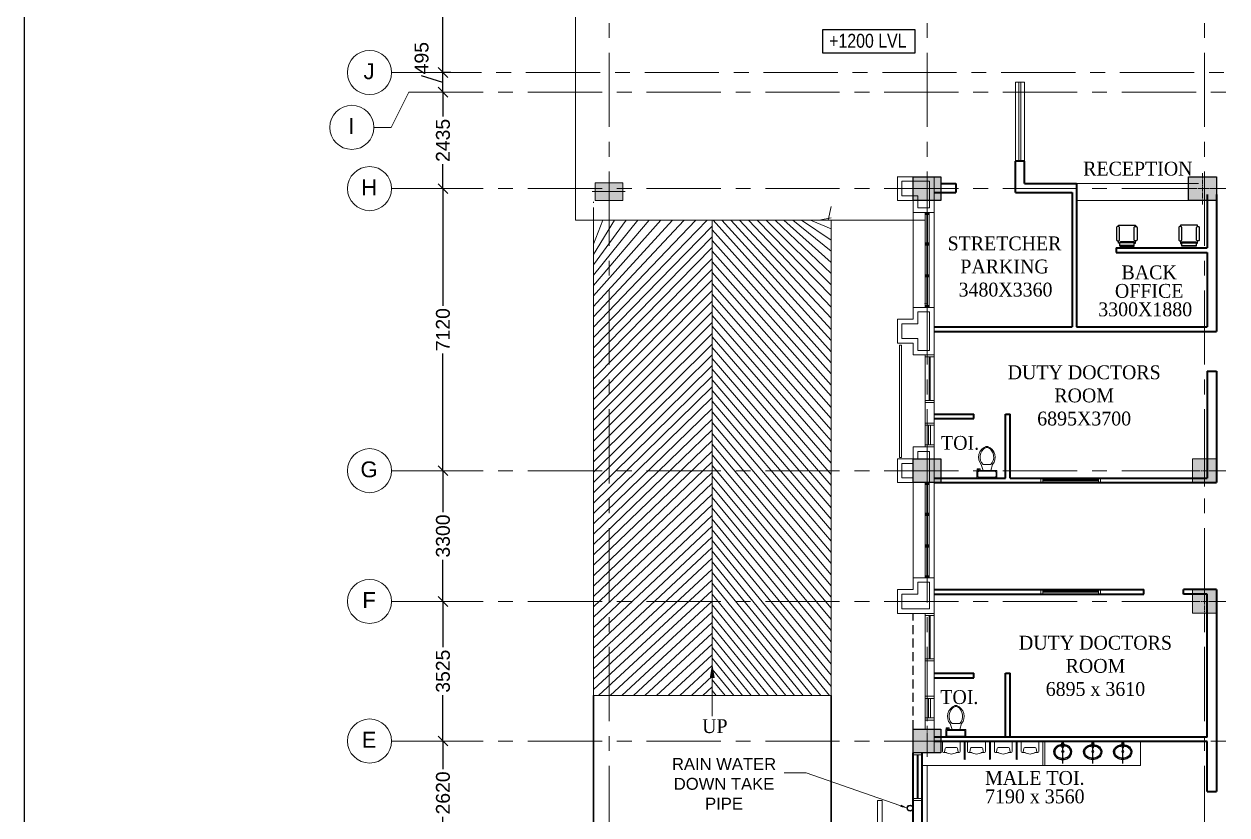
# Model space of a CAD drawing. Header units: inches. Extents: x 1789308 to 1948517, y 1504002 to 1708835.
# Drawn here: x 1884619 to 1890694, y 1663597 to 1667591 of the extents above; entities that cross this region are included whole.
import ezdxf
from ezdxf.enums import TextEntityAlignment as Align

# ---------------------------------------------------------------- set-up
doc = ezdxf.new("R2010")
doc.units = ezdxf.units.IN
doc.header["$LTSCALE"] = 0.015
doc.header["$MEASUREMENT"] = 0
doc.header["$PDMODE"] = 34
doc.header["$PDSIZE"] = -0.1
for name, pattern in [('$DDT_AUDIT_GENERATED_(C)', [0]), ('1', [0]), ('CENTER', [2, 1.25, -0.25, 0.25, -0.25]), ('CENTER2', [1.125, 0.75, -0.125, 0.125, -0.125]), ('DASHED', [19.049999999999997, 12.7, -6.349999999999998])]:
    doc.linetypes.add(name, pattern=pattern)
for name, color, linetype, lineweight in [('A- MEP Fixture', 1, 'Continuous', 9), ('A-Fix.', 11, 'Continuous', 20), ('CENTER LINE', 1, 'CENTER2', 18), ('COLUMN - HACTH - STR', 25, '$DDT_AUDIT_GENERATED_(C)', 15), ('COLUMN - STR', 6, 'Continuous', 15), ('ELE', 8, 'Continuous', 13), ('ELE 0.15', 251, 'Continuous', 15), ('ELE 0.2', 143, 'Continuous', 15), ('ele4', 64, 'Continuous', 15), ('ELE_0.18', 34, 'Continuous', 18), ('fur', 250, 'Continuous', 25), ('glass', 4, 'Continuous', 13), ('GRID - BEAM - STR', 251, 'CENTER', 18), ('GRID - COLUMN - STR', 251, 'CENTER', 15), ('RAIN WATER DN TAKE PIPE', 94, 'Continuous', 15), ('RAMP', 252, '1', 9), ('Road', 7, '1', 40), ('SECTION -  LINE - STR', 3, 'Continuous', 20), ('TEXT', 7, 'Continuous', 5), ('wall', 1, 'Continuous', 35), ('WINDOW', 165, 'Continuous', 20), ('WZ-II_WINDOW', 163, 'Continuous', 25)]:
    doc.layers.add(name, color=color, linetype=linetype, lineweight=lineweight)
for name, color, linetype in [('A- Projection', 4, 'DASHED'), ('DIM - GRID - STR', 7, 'Continuous'), ('LEVEL 1', 1, 'Continuous'), ('TITLE', 7, 'Continuous'), ('XREF1$0$A-FIXTURE', 251, 'Continuous')]:
    doc.layers.add(name, color=color, linetype=linetype)
doc.styles.add('arial', font='ARIALN.TTF')
doc.styles.add('PRADEEP - STR', font='swissel.ttf')
doc.styles.add('Scale M 100', font='times.ttf', dxfattribs={"width": 0.95, "height": 350})
doc.styles.get("Standard").update_dxf_attribs({"font": 'arial.ttf'})
doc.styles.add('XREF_DIRECTOR RESIDENCE$0$dim', font='GOTHIC.TTF', dxfattribs={"width": 0.8})
doc.dimstyles.new('GRID DIM', dxfattribs={"dimtxt": 350, "dimasz": 250, "dimexe": 0.1, "dimexo": 0.1, "dimgap": 0.09, "dimtad": 0, "dimdec": 0, "dimzin": 0, "dimdsep": 46, "dimtxsty": 'PRADEEP - STR', "dimblk": 'OBLIQUE', "dimcen": 0.09, "dimclrd": 73, "dimclre": 73, "dimclrt": 256, "dimadec": 0, "dimazin": 0, "dimtfac": 1, "dimtdec": 0, "dimtofl": 0, "dimtmove": 1, "dimatfit": 3, "dimfxl": 1.25, "dimtolj": 1, "dimtzin": 0, "dimlwd": -1, "dimlwe": -1, "dimarcsym": 2})
doc.dimstyles.new('WORKING', dxfattribs={"dimtxt": 300, "dimasz": 180, "dimexe": 50, "dimexo": 50, "dimgap": 0.09, "dimtad": 0, "dimdec": 0, "dimzin": 0, "dimdsep": 46, "dimtxsty": 'Standard', "dimblk": 'OBLIQUE', "dimcen": 0.09, "dimclrd": 7, "dimclre": 7, "dimclrt": 30, "dimadec": 0, "dimazin": 0, "dimtfac": 1, "dimtdec": 0, "dimtofl": 0, "dimtmove": 1, "dimatfit": 3, "dimfxl": 1.25, "dimtolj": 1, "dimtzin": 0, "dimarcsym": 0})
doc.dimstyles.new('XREF_DIRECTOR RESIDENCE$0$dim-masonry', dxfattribs={"dimscale": 75, "dimtxt": 1.5, "dimasz": 0.75, "dimexe": 1, "dimexo": 0, "dimgap": 1, "dimtad": 0, "dimdec": 0, "dimzin": 3, "dimdsep": 46, "dimtxsty": 'XREF_DIRECTOR RESIDENCE$0$dim', "dimblk": 'XREF_DIRECTOR RESIDENCE$0$_ArchTick', "dimcen": 0, "dimdle": 1, "dimclrd": 256, "dimclre": 256, "dimclrt": 256, "dimadec": 0, "dimazin": 0, "dimtfac": 0.5, "dimtdec": 0, "dimtmove": 1, "dimatfit": 2, "dimfxl": 0, "dimtolj": 1, "dimtzin": 0, "dimlwd": -1, "dimlwe": -1, "dimarcsym": 0})

# ---------------------------------------------------------------- blocks, each defined once
blk = doc.blocks.new('GRID NOS')
at = {"layer": 'GRID - BEAM - STR', "color": 3, "linetype": 'Continuous', "lineweight": 15}
blk.add_line((1.137e-13, -0.2045799698428254), (-1.137e-13, 0.1704200301570609), dxfattribs=at)
blk.add_circle((0, -0.6816801206285846), 0.4771001507856454, dxfattribs=at)
blk = doc.blocks.new('COL 600X600')
at = {"layer": 'COLUMN - HACTH - STR'}
h = blk.add_hatch(color=256, dxfattribs=at)
h.dxf.hatch_style = 1
h.paths.add_polyline_path([(-226607.9852576163, -550894.4971952573), (-226007.9852576163, -550894.4971952573), (-226007.9852576163, -550294.4971952573), (-226607.9852576163, -550294.4971952573)])
at = {"layer": 'CENTER LINE', "ltscale": 10000}
for points in [[(-226307.9852576163, -550994.4971952573), (-226307.9852576163, -550194.4971952573)], [(-225907.9852576163, -550594.4971952573), (-226707.9852576163, -550594.4971952573)]]:
    blk.add_lwpolyline(points, dxfattribs=at)
at = {"layer": 'COLUMN - STR', "ltscale": 100}
blk.add_lwpolyline([(-226607.9852576163, -550294.4971952573), (-226007.9852576163, -550294.4971952573), (-226007.9852576163, -550894.4971952573), (-226607.9852576163, -550894.4971952573)], close=True, dxfattribs=at)
blk = doc.blocks.new('COL 600X700')
at = {"layer": 'COLUMN - HACTH - STR', "ltscale": 100}
blk.add_hatch(color=256, dxfattribs=at).paths.add_polyline_path([(600, 0), (0, 0), (0, -700), (600, -700)])
at = {"layer": 'CENTER LINE', "color": 6, "ltscale": 10000}
for points in [[(300, 100), (300, -800)], [(-100, -350), (700, -350)]]:
    blk.add_lwpolyline(points, dxfattribs=at)
at = {"layer": 'COLUMN - STR', "linetype": 'Continuous', "lineweight": -3, "ltscale": 100}
blk.add_lwpolyline([(0, 0), (600, 0), (600, -700), (0, -700)], close=True, dxfattribs=at)
blk = doc.blocks.new('450X700')
at = {"layer": 'COLUMN - HACTH - STR'}
blk.add_hatch(color=256, dxfattribs=at).paths.add_polyline_path([(0, 0), (0, -700), (450, -700), (450, 0)])
at = {"layer": 'COLUMN - STR'}
for p, q in [((225, -773.0021255677566), (225, 59.16466430046421)), ((-77.19095218088478, -350.020688507997), (520.4078741327394, -350.020688507997))]:
    blk.add_line(p, q, dxfattribs=at)
blk.add_lwpolyline([(0, 0), (450, 0), (450, -700), (0, -700)], close=True, dxfattribs=at)
blk = doc.blocks.new('_Oblique')
at = {"color": 0, "linetype": 'ByBlock', "lineweight": -2}
blk.add_line((-0.5, -0.5), (0.5, 0.5), dxfattribs=at)
blk = doc.blocks.new('*D449')
at = {"layer": 'Defpoints', "color": 0, "transparency": 16777216}
for p in [(1057294.119835795, 708480.4022387614), (1057294.1198358, 708480.4022387614), (1057294.119835795, 705859.9053974814)]:
    blk.add_point(p, dxfattribs=at)
at = {"layer": 'DIM - GRID - STR', "color": 73, "linetype": 'ByBlock', "transparency": 16777216}
for p, q in [((1057294.1198358, 708480.4022387614), (1057294.1198358, 707774.1653867488)), ((1057294.219835795, 708480.4022387614), (1057294.2198358, 708480.4022387614)), ((1057294.1198358, 705859.9053974814), (1057294.1198358, 706566.142249494)), ((1057294.219835795, 705859.9053974814), (1057294.2198358, 705859.9053974814))]:
    blk.add_line(p, q, dxfattribs=at)
at = {"layer": 'DIM - GRID - STR', "color": 73, "transparency": 16777216, "xscale": 250, "yscale": 250, "zscale": 250}
for p, rotation in [((1057294.1198358, 708480.4022387614), 90), ((1057294.1198358, 705859.9053974814), 270)]:
    blk.add_blockref('_Oblique', p, dxfattribs=dict(at, rotation=rotation))
at = {"layer": 'DIM - GRID - STR', "transparency": 16777216, "insert": (1057294.1198358, 707170.153818121), "char_height": 350, "attachment_point": 5, "rotation": 90, "style": 'PRADEEP - STR'}
blk.add_mtext('\\A1;2620', dxfattribs=at)
blk = doc.blocks.new('*D450')
at = {"layer": 'Defpoints', "color": 0, "transparency": 16777216}
for p in [(1057294.119835795, 712005.7586752559), (1057294.1198358, 712005.7586752559), (1057294.119835795, 708480.4022387614)]:
    blk.add_point(p, dxfattribs=at)
at = {"layer": 'DIM - GRID - STR', "color": 73, "linetype": 'ByBlock', "transparency": 16777216}
for p, q in [((1057294.1198358, 712005.7586752559), (1057294.1198358, 710846.9737024448)), ((1057294.219835795, 712005.7586752559), (1057294.2198358, 712005.7586752559)), ((1057294.1198358, 708480.4022387614), (1057294.1198358, 709639.1872115725)), ((1057294.219835795, 708480.4022387614), (1057294.2198358, 708480.4022387614))]:
    blk.add_line(p, q, dxfattribs=at)
at = {"layer": 'DIM - GRID - STR', "color": 73, "transparency": 16777216, "xscale": 250, "yscale": 250, "zscale": 250}
for p, rotation in [((1057294.1198358, 712005.7586752559), 90), ((1057294.1198358, 708480.4022387614), 270)]:
    blk.add_blockref('_Oblique', p, dxfattribs=dict(at, rotation=rotation))
at = {"layer": 'DIM - GRID - STR', "transparency": 16777216, "insert": (1057294.1198358, 710243.0804570082), "char_height": 350, "attachment_point": 5, "rotation": 90, "style": 'PRADEEP - STR'}
blk.add_mtext('\\A1;3525', dxfattribs=at)
blk = doc.blocks.new('*D451')
at = {"layer": 'Defpoints', "color": 0, "transparency": 16777216}
for p in [(1057294.119835795, 715305.7562288112), (1057294.1198358, 715305.7562288112), (1057294.119835795, 712005.7586752559)]:
    blk.add_point(p, dxfattribs=at)
at = {"layer": 'DIM - GRID - STR', "color": 73, "linetype": 'ByBlock', "transparency": 16777216}
for p, q in [((1057294.1198358, 715305.7562288112), (1057294.1198358, 714259.6506974697)), ((1057294.219835795, 715305.7562288112), (1057294.2198358, 715305.7562288112)), ((1057294.1198358, 712005.7586752559), (1057294.1198358, 713051.8642065974)), ((1057294.219835795, 712005.7586752559), (1057294.2198358, 712005.7586752559))]:
    blk.add_line(p, q, dxfattribs=at)
at = {"layer": 'DIM - GRID - STR', "color": 73, "transparency": 16777216, "xscale": 250, "yscale": 250, "zscale": 250}
for p, rotation in [((1057294.1198358, 715305.7562288112), 90), ((1057294.1198358, 712005.7586752559), 270)]:
    blk.add_blockref('_Oblique', p, dxfattribs=dict(at, rotation=rotation))
at = {"layer": 'DIM - GRID - STR', "transparency": 16777216, "insert": (1057294.1198358, 713655.7574520331), "char_height": 350, "attachment_point": 5, "rotation": 90, "style": 'PRADEEP - STR'}
blk.add_mtext('\\A1;3300', dxfattribs=at)
blk = doc.blocks.new('*D452')
at = {"layer": 'Defpoints', "color": 0, "transparency": 16777216}
for p in [(1057294.119835795, 722426.0465012725), (1057294.1198358, 722426.0465012725), (1057294.119835795, 715305.7562288112)]:
    blk.add_point(p, dxfattribs=at)
at = {"layer": 'DIM - GRID - STR', "color": 73, "linetype": 'ByBlock', "transparency": 16777216}
for p, q in [((1057294.1198358, 722426.0465012725), (1057294.1198358, 719468.1380857992)), ((1057294.219835795, 722426.0465012725), (1057294.2198358, 722426.0465012725)), ((1057294.1198358, 715305.7562288112), (1057294.1198358, 718263.6646442845)), ((1057294.219835795, 715305.7562288112), (1057294.2198358, 715305.7562288112))]:
    blk.add_line(p, q, dxfattribs=at)
at = {"layer": 'DIM - GRID - STR', "color": 73, "transparency": 16777216, "xscale": 250, "yscale": 250, "zscale": 250}
for p, rotation in [((1057294.1198358, 722426.0465012725), 90), ((1057294.1198358, 715305.7562288112), 270)]:
    blk.add_blockref('_Oblique', p, dxfattribs=dict(at, rotation=rotation))
at = {"layer": 'DIM - GRID - STR', "transparency": 16777216, "insert": (1057294.1198358, 718865.9013650414), "char_height": 350, "attachment_point": 5, "rotation": 90, "style": 'PRADEEP - STR'}
blk.add_mtext('\\A1;7120', dxfattribs=at)
blk = doc.blocks.new('*D453')
at = {"layer": 'Defpoints', "color": 0, "transparency": 16777216}
for p in [(1057294.119835795, 724861.111432691), (1057294.1198358, 724861.111432691), (1057294.119835795, 722426.0465012725)]:
    blk.add_point(p, dxfattribs=at)
at = {"layer": 'DIM - GRID - STR', "color": 73, "linetype": 'ByBlock', "transparency": 16777216}
for p, q in [((1057294.1198358, 724861.111432691), (1057294.1198358, 724247.5905356092)), ((1057294.219835795, 724861.111432691), (1057294.2198358, 724861.111432691)), ((1057294.1198358, 722426.0465012725), (1057294.1198358, 723039.5673983543)), ((1057294.219835795, 722426.0465012725), (1057294.2198358, 722426.0465012725))]:
    blk.add_line(p, q, dxfattribs=at)
at = {"layer": 'DIM - GRID - STR', "color": 73, "transparency": 16777216, "xscale": 250, "yscale": 250, "zscale": 250}
for p, rotation in [((1057294.1198358, 724861.111432691), 90), ((1057294.1198358, 722426.0465012725), 270)]:
    blk.add_blockref('_Oblique', p, dxfattribs=dict(at, rotation=rotation))
at = {"layer": 'DIM - GRID - STR', "transparency": 16777216, "insert": (1057294.1198358, 723643.5789669813), "char_height": 350, "attachment_point": 5, "rotation": 90, "style": 'PRADEEP - STR'}
blk.add_mtext('\\A1;2435', dxfattribs=at)
blk = doc.blocks.new('*D454')
at = {"layer": 'Defpoints', "color": 0, "transparency": 16777216}
for p in [(1057294.1198358, 725355.7574520302), (1057495.920512357, 725355.7574520302), (1057294.119835795, 724861.111432691)]:
    blk.add_point(p, dxfattribs=at)
at = {"layer": 'DIM - GRID - STR', "color": 73, "linetype": 'ByBlock', "transparency": 16777216}
for p, q in [((1057495.820512357, 725355.7574520302), (1057294.0198358, 725355.7574520302)), ((1057294.1198358, 724861.111432691), (1057294.1198358, 725355.7574520302)), ((1056755.041022413, 725270.1580863767), (1056755.041022413, 725270.3380863768)), ((1057294.1198358, 725108.4344423605), (1056755.041022413, 725270.1580863767)), ((1057294.219835795, 724861.111432691), (1057294.2198358, 724861.111432691))]:
    blk.add_line(p, q, dxfattribs=at)
at = {"layer": 'DIM - GRID - STR', "color": 73, "transparency": 16777216, "xscale": 250, "yscale": 250, "zscale": 250}
for p, rotation in [((1057294.1198358, 725355.7574520302), 90), ((1057294.1198358, 724861.111432691), 270)]:
    blk.add_blockref('_Oblique', p, dxfattribs=dict(at, rotation=rotation))
at = {"layer": 'DIM - GRID - STR', "transparency": 16777216, "insert": (1056755.041022413, 725719.4645975325), "char_height": 350, "attachment_point": 5, "rotation": 90, "style": 'PRADEEP - STR'}
blk.add_mtext('\\A1;495', dxfattribs=at)
blk = doc.blocks.new('*D455')
at = {"layer": 'Defpoints', "color": 0, "transparency": 16777216}
for p in [(1057294.1198358, 730005.7574520296), (1057495.920512357, 730005.7574520296), (1057495.920512357, 725355.7574520302)]:
    blk.add_point(p, dxfattribs=at)
at = {"layer": 'DIM - GRID - STR', "color": 73, "linetype": 'ByBlock', "transparency": 16777216}
for p, q in [((1057495.820512357, 730005.7574520296), (1057294.0198358, 730005.7574520296)), ((1057294.1198358, 730005.7574520296), (1057294.1198358, 728286.8988381015)), ((1057294.1198358, 725355.7574520302), (1057294.1198358, 727074.6160659582)), ((1057495.820512357, 725355.7574520302), (1057294.0198358, 725355.7574520302))]:
    blk.add_line(p, q, dxfattribs=at)
at = {"layer": 'DIM - GRID - STR', "color": 73, "transparency": 16777216, "xscale": 250, "yscale": 250, "zscale": 250}
for p, rotation in [((1057294.1198358, 730005.7574520296), 90), ((1057294.1198358, 725355.7574520302), 270)]:
    blk.add_blockref('_Oblique', p, dxfattribs=dict(at, rotation=rotation))
at = {"layer": 'DIM - GRID - STR', "transparency": 16777216, "insert": (1057294.1198358, 727680.7574520294), "char_height": 350, "attachment_point": 5, "rotation": 90, "style": 'PRADEEP - STR'}
blk.add_mtext('\\A1;4650', dxfattribs=at)
blk = doc.blocks.new('Toilet - top')
at = {"layer": 'ELE 0.2'}
for p, q in [((-10.00845145899438, -8.503419693741307), (-8.0076298455715, -8.503426734063394)), ((-10.00845497915725, -9.50383050045275), (-10.00845145899438, -8.503419693741307)), ((-7.007222559019282, -9.50384106094134), (-10.00845497915725, -9.50383050045275)), ((-8.0076298455715, -8.503426734063394), (-8.00762808548825, -8.00322133070949)), ((-7.007217278773168, -8.003224850872357), (-7.007222559019282, -9.50384106094134)), ((-4.005984858638838, -8.003235411360947), (-6.006827593031629, -14.00569321131115)), ((3.997301595070893, -8.00326357265294), (5.998102087520236, -14.00573545325824)), ((9.499568072311378, -6.002461320116706), (9.499582152959192, -2.000818093267298)), ((3.99728047409735, -14.00572841292887), (-4.006005979608743, -14.00570025163688))]:
    blk.add_line(p, q, dxfattribs=at)
blk.add_lwpolyline([(10.49997183870437, -8.003286453706096), (10.49999999999636, -3.638e-12), (-10.50862694097668, 7.3923401942e-05), (-10.50865510227231, -8.003212530304152)], close=True, dxfattribs=at)
for points in [[(-9.508223174587329, -2.000751210191082), (-9.508237255235144, -6.002394437040492)], [(-8.507829968686565, -7.002808763918438), (8.49915374543707, -7.002868606668925)], [(8.499174866406973, -1.000403766389353), (-8.507808847713022, -1.000343923642502)]]:
    blk.add_lwpolyline(points, dxfattribs=at)
for centre, radius, start, end in [((-8.632878239382986, -6.127448868024657), 0.8842466052808099, 171.8696963927679, 278.1298983909035), ((-8.632863278693549, -1.875702939494658), 0.8842466052808099, 81.86969839079167, 188.1298983909035), ((8.624208176417596, -6.127509590813133), 0.8842466052808099, 261.8696983907916, 8.12989839090351), ((8.624223137107037, -1.875763662279496), 0.8842466052808099, 351.8696983907917, 98.1298983909035), ((3.516618857738648, -21.58933586384592), 12.1740191660397, 141.4689080724506, 247.9712330745589), ((4.197292680124519, -21.82634985191544), 11.33383323549134, 136.3675238323802, 238.9466223288757), ((-3.525335208221803, -21.58928742227363), 12.17403335860948, 292.0282316651078, 38.53050476266276), ((-4.206006286542105, -21.82629694826392), 11.33384032730878, 301.0528049701713, 43.63189055840375), ((-0.0043906254468311, -27.88787963191135), 4.001643226876891, 245.7316231373388, 294.2679724392895), ((-0.0043946049481747, -29.01184448109416), 4.001643226876891, 254.8603267149346, 285.1392691659441)]:
    blk.add_arc(centre, radius, start, end, dxfattribs=at)
blk = doc.blocks.new('转椅1')
at = {"layer": 'fur'}
for p, q in [((-15.41730385302071, 25.14515371152084), (-15.41730385302799, 369.2398697331082)), ((49.07788461056771, 25.14515371152084), (49.07788461062589, 369.2398697331082))]:
    blk.add_line(p, q, dxfattribs=at)
for points in [[(-395.006049561307, 400), (-426.2987071152893, 400), (-426.2987071152819, 0), (-395.0060495614306, 0)], [(-5.82077e-11, 369.2398697331082), (-1.091394e-10, 399.9999999999708), (-59.94369651132, 399.9999999999708)], [(-59.94369651121087, -2.91038e-11), (0, -2.91038e-11), (-5.09317e-11, 25.14515371154994)]]:
    blk.add_lwpolyline(points, dxfattribs=at)
for points in [[(-375.0060495613726, 440.4623156262677), (-79.94369651132001, 440.4623156262969, -0.4142135623730951), (-59.94369651120361, 420.4623156262969), (-59.94369651121087, 393.9882452810417, -0.4142135623730951), (-79.94369651132001, 373.9882452810417), (-375.006049561307, 373.9882452810707, -0.4142135623730951), (-395.0060495613143, 393.9882452810707), (-395.0060495614234, 420.4623156262677, -0.4142135623730951)], [(-15.41730385302799, 369.2398697331082), (49.07788461062589, 369.2398697331082, -0.4142135623730951), (69.07788461056771, 349.2398697330792), (69.0778846106914, 45.14515371154994, -0.4142135623730951), (49.07788461056771, 25.14515371152084), (-15.41730385302071, 25.14515371152084, -0.4142135623731036), (-35.41730385302071, 45.14515371152083), (-35.41730385296251, 349.2398697331082, -0.4142135623730951)], [(-375.0060495613652, -40.4623156262969), (-79.9436965112036, -40.4623156262969, 0.4142135623730951), (-59.94369651120361, -20.46231562629691), (-59.94369651132, 6.011754718900193, 0.4142135623730951), (-79.94369651126182, 26.01175471890019), (-375.006049561307, 26.0117547189293, 0.4142135623730951), (-395.0060495613143, 6.011754718929295), (-395.006049561307, -20.46231562629691, 0.4142135623730951)]]:
    blk.add_lwpolyline(points, format="xyb", close=True, dxfattribs=at)
blk = doc.blocks.new('XREF_DIRECTOR RESIDENCE$0$_ArchTick')
at = {"const_width": 0.15}
blk.add_lwpolyline([(-0.5, -0.5), (0.5, 0.5)], dxfattribs=at)
blk = doc.blocks.new('basin')
at = {"layer": 'XREF1$0$A-FIXTURE', "color": 8}
for p, q in [((-437720.2205730613, -110636.5936224398), (-437729.9798921224, -110529.1877087036)), ((-437704.4167236078, -111041.5452699307), (-437704.4167236078, -110465.5452699307)), ((-437680.9159403489, -110529.1877087036), (-437690.6954547627, -110637.0394465784))]:
    blk.add_line(p, q, dxfattribs=at)
for radius in [24.1763925712189, 14.57639257121889]:
    blk.add_circle((-437704.4167236078, -110740.4576948199), radius, dxfattribs=at)
for centre, radius, start, end in [((-437705.4479162357, -110529.1877087036), 24.5319758867228, 0, 180), ((-437763.0574141311, -110747.6571930528), 172.17713608446, 161.8155579410728, 227.0124203370525), ((-437749.2178229037, -110770.7650886795), 193.3428900609096, 120.8164666200895, 156.5823391290957), ((-437763.0574141311, -110747.6571930528), 143.3771360844576, 162.3387681800563, 227.1601564882263), ((-437749.2178229037, -110770.7650886795), 164.5428900609099, 120.9817438934925, 156.1214463265049), ((-437726.9145832534, -110717.2202618507), 190.3591764342688, 225.4122428218599, 256.6549850656366), ((-437720.1578708436, -110836.7283712274), 265.0274212541238, 91.28708195720968, 118.9060355283215), ((-437720.1578708436, -110836.7283712274), 236.2274212541151, 90.81014599583969, 118.7882190516307), ((-437705.4479162357, -110636.1478065044), 14.77938231230259, 181.7285733833661, 358.2714266166339), ((-437688.7775206524, -110836.7283712274), 236.2274212541168, 61.21178094836928, 89.66168647831617), ((-437688.7775206524, -110836.7283712274), 265.0274212541221, 61.09396447167838, 89.13436570853918), ((-437682.0208082428, -110717.2202618507), 190.3591764342709, 283.3450149343633, 314.5986806467387), ((-437659.7175685922, -110770.7650886795), 164.5428900609083, 23.86606497448641, 59.01825610650742), ((-437659.7175685922, -110770.7650886795), 193.342890060909, 23.41766087090425, 59.18353337991049), ((-437645.1108799426, -110747.8543498466), 142.7104088352441, 312.682402826854, 17.81577798709831), ((-437645.1108799426, -110747.8543498466), 171.5104088352437, 312.8450324182251, 18.32698933737234), ((-437726.9145832534, -110717.2202618507), 219.159176434266, 225.5258871567153, 256.5206714101403), ((-437704.4676957481, -110660.9838606736), 279.2149441424881, 254.7309743074478, 285.2690256925522), ((-437704.4676957481, -110660.9838606736), 250.4149441424897, 254.6272244960978, 285.3727755039022), ((-437682.0208082428, -110717.2202618507), 219.1591764342658, 283.4793285898597, 314.4741128432847)]:
    blk.add_arc(centre, radius, start, end, dxfattribs=at)
blk = doc.blocks.new('Urinl')
for p, q in [((0, 8), (0, -8)), ((1, 9), (10.125, 9.000000000000002)), ((6.125, 5.259320868033799), (6.125, -5.275053054801196)), ((6.962483739787119, 6.246026733611997), (10.28751626021288, 6.793679148740944)), ((11.125, 8.000000000000002), (11.125, 5.125)), ((11.125, 5.125), (11.140625, 5.015625)), ((11.140625, 5.015625), (11.171875, 4.890625)), ((11.171875, 4.890625), (11.234375, 4.78125)), ((11.734375, 3.828125), (11.21875, 4.78125)), ((11.734375, 3.828125), (12.1875, 2.59375)), ((12.1875, 2.59375), (12.453125, 1.3125)), ((12.453125, 1.3125), (12.546875, 0)), ((12.546875, 0), (12.453125, -1.328125)), ((1, -9), (10.125, -9)), ((6.961860908096246, -6.261656134409616), (10.28813909190375, -6.811670637243927)), ((11.125, -5.15625), (11.140625, -5.046875)), ((11.125, -5.15625), (11.125, -8)), ((11.140625, -5.046875), (11.171875, -4.921875)), ((11.171875, -4.921875), (11.234375, -4.8125)), ((11.734375, -3.84375), (11.21875, -4.8125)), ((12.1875, -2.609375), (11.734375, -3.84375)), ((12.453125, -1.328125), (12.1875, -2.609375))]:
    blk.add_line(p, q)
for centre, start, end in [((1, 8), 90, 180), ((7.125, 5.259320868033799), 99.3529792500933, 180), ((10.125, 8.000000000000002), 0, 90), ((10.125, 7.780385014319142), 279.3529792500933, 0), ((1, -8), 180, 270), ((7.125, -5.275053054801196), 180, 260.6108524386688), ((10.125, -8), 270, 0), ((10.125, -7.798273716852348), 0, 80.61085243866874)]:
    blk.add_arc(centre, 1, start, end)
blk = doc.blocks.new('PART')
at = {"layer": 'A-Fix.', "ltscale": 0.02}
for p, q in [((-449.491160757374, 2.999999999883585), (-443.8564996579662, 2.999999999883585)), ((-443.8564996579662, -3.000000000116415), (-443.8564996579662, 2.999999999883585)), ((-443.8564996579662, -1.164153218269348e-10), (0, 0)), ((-437.3564996579662, 12.49999999988358), (-2.328306436538696e-10, 12.5)), ((-449.491160757374, -3.000000000116415), (-443.8564996579662, -3.000000000116415)), ((-437.3564996579662, -12.50000000011642), (0, -12.50000000011642))]:
    blk.add_line(p, q, dxfattribs=at)
for start, end in [(90, 166.1134596439119), (193.8865403593257, 270)]:
    blk.add_arc((-437.3564996579662, 0), 12.5, start, end, dxfattribs=at)
blk = doc.blocks.new('2400 wndw')
at = {"layer": 'WZ-II_WINDOW', "lineweight": 5}
h = blk.add_hatch(dxfattribs=at)
h.set_pattern_fill('ANSI31', color=256, scale=100)
h.set_pattern_definition([(45, (-773.1985709686414, 1.106178387999535e-06), (-8.838834764831844, 8.838834764831844), [])])
h.paths.add_polyline_path([(-13781.58288811927, -559981.1200605689), (-13731.58288795948, -559981.1200605638), (-13731.58288795948, -560081.1200580655), (-13781.58288811927, -560081.1200580706)])
h = blk.add_hatch(dxfattribs=at)
h.set_pattern_fill('ANSI31', color=256, scale=100)
h.set_pattern_definition([(45, (0, 0), (-8.838834764831844, 8.838834764831844), [])])
h.paths.add_polyline_path([(-13008.38431715063, -559981.1200616751), (-12954.7814592311, -559981.1200616751), (-12954.7814592311, -560081.1200591768), (-13008.38431715063, -560081.1200591768)])
h = blk.add_hatch(dxfattribs=at)
h.set_pattern_fill('ANSI31', color=256, scale=100)
h.set_pattern_definition([(45, (799.999999928521, 0), (-8.838834764831844, 8.838834764831844), [])])
h.paths.add_polyline_path([(-12208.3843172221, -559981.1200616751), (-12154.78145930258, -559981.1200616751), (-12154.78145930258, -560081.1200591768), (-12208.3843172221, -560081.1200591768)])
h = blk.add_hatch(dxfattribs=at)
h.set_pattern_fill('ANSI31', color=256, scale=100)
h.set_pattern_definition([(45, (1576.801424143427, -2.25601252168417e-06), (-8.838834764831844, 8.838834764831844), [])])
h.paths.add_polyline_path([(-11431.5828930072, -559981.1200639311), (-11381.58289284742, -559981.120063926), (-11381.58289284742, -560081.1200614277), (-11431.5828930072, -560081.1200614328)])
for p, q in [((-13781.58288826234, -559851.1200626154), (-13781.58288314007, -560081.120056562)), ((-13781.58288826234, -559851.1200621497), (-11381.58289338462, -559851.1200626158)), ((-13781.58288811927, -559981.120061675), (-11381.58289277588, -559981.1200616754)), ((-13781.58288811927, -559981.120061675), (-13781.58288826234, -560081.12006215)), ((-13781.58288826234, -560081.12006215), (-11381.58289291895, -560081.12006215)), ((-13731.58288788795, -559981.1200617467), (-13731.58288803102, -560081.1200622212)), ((-13008.38431720778, -560021.1200588155), (-13731.58288794511, -560021.1200619367)), ((-13008.38431723642, -560041.1200589105), (-13731.58288797375, -560041.1200620317)), ((-12208.3843172221, -560021.1200603138), (-12954.78145914518, -560021.1200588918)), ((-12208.3843172221, -560041.1200604088), (-12954.78145917382, -560041.1200589868)), ((-11431.58289306447, -560021.1200617937), (-12154.78145930258, -560021.1200604159)), ((-11431.58289309311, -560041.1200618887), (-12154.78145930258, -560041.1200605109)), ((-11431.5828930072, -559981.1200616037), (-11431.58289315027, -560081.1200620782)), ((-11381.58289338462, -559851.1200626158), (-11381.58288826234, -560081.120056562)), ((-11381.58289277588, -559981.1200616754), (-11381.58289291895, -560081.12006215))]:
    blk.add_line(p, q, dxfattribs=at)
for points in [[(-13008.38431715063, -559981.1200616751), (-12954.7814592311, -559981.1200616751), (-12954.7814592311, -560081.1200591768), (-13008.38431715063, -560081.1200591768)], [(-12208.3843172221, -559981.1200739029), (-12154.78145930258, -559981.1200739029), (-12154.78145930258, -560081.1200743786), (-12208.3843172221, -560081.1200743786)]]:
    blk.add_lwpolyline(points, close=True, dxfattribs=at)
blk = doc.blocks.new('12_00')
at = {"layer": 'WINDOW'}
for p, q in [((99.99999999967986, 550.0000000000873), (-130.0000000003335, 550.0000000000539)), ((99.99999999967986, -550.0000000000291), (-130.0000000003068, -550.0000000000291))]:
    blk.add_line(p, q, dxfattribs=at)
blk.add_lwpolyline([(99.99999999967986, -599.9999999999709), (99.99999999967986, 600.0000000000291), (-130.0000000003347, 600.0000000000291), (-130.0000000003056, -599.9999999999709)], close=True, dxfattribs=at)
at = {"layer": 'WINDOW', "const_width": 50}
blk.add_lwpolyline([(-14.99999999990602, 550.0000000000582), (-15.00000000031348, -550.0000000000291)], dxfattribs=at)
blk = doc.blocks.new('V1_600')
at = {"layer": 'WINDOW'}
for p, q in [((-0.08269400287295413, 0.6000703068930306), (0.1473059971241355, 0.6000703068930306)), ((-0.08269400287295413, 0.5454456895386102), (0.1473059971241355, 0.5454456895386102)), ((-0.08269400287295413, 0.0545543104599347), (0.1473059971241355, 0.0545543104599347)), ((-0.08269400287295413, 0), (0.1473059971241355, 0))]:
    blk.add_line(p, q, dxfattribs=at)
at = {"layer": 'WINDOW', "linetype": 'ByBlock'}
for p, q in [((-0.08269400287295413, 7.03068944858e-05), (-0.08269400287295413, 0.6000703068930306)), ((0.1473059971241355, 0), (0.1473059971241355, 0.5999999999985448))]:
    blk.add_line(p, q, dxfattribs=at)
at = {"layer": 'WINDOW', "linetype": 'DASHED', "ltscale": 12}
for p, q in [((0.004033783599600504, 0.5454456895386102), (0.004033783581741904, 0.0545543104599347)), ((0.0540337835958965, 0.5454456895386102), (0.0540337835839908, 0.0545543104599347))]:
    blk.add_line(p, q, dxfattribs=at)
blk = doc.blocks.new('W2b - 1200')
at = {"layer": 'WINDOW', "color": 3}
for p, q in [((-115, 507.9783779174904), (115, 507.9783779174904)), ((-115, -592.021622082626), (115, -592.0216220825969))]:
    blk.add_line(p, q, dxfattribs=at)
blk.add_lwpolyline([(-115, 557.9783779174322), (-115, -642.0216220825678), (115, -642.0216220825678), (115, 557.9783779174322)], close=True, dxfattribs=at)
at = {"layer": 'WINDOW', "color": 3, "const_width": 50}
blk.add_lwpolyline([(-2.328306436538696e-10, -592.0216220825969), (0, 507.9783779174904)], dxfattribs=at)
blk = doc.blocks.new('1500 - 115 THK')
at = {"layer": 'WINDOW'}
for p, q in [((-661.348048168933, -57.49999999978172), (-661.348048168933, 57.50000000021828)), ((738.6519518319983, -57.49999999978172), (738.6519518319983, 57.50000000021828))]:
    blk.add_line(p, q, dxfattribs=at)
blk.add_lwpolyline([(-711.348048168933, -57.49999999978172), (788.6519518319983, -57.49999999978172), (788.6519518319983, 57.50000000021828), (-711.348048168933, 57.50000000021828)], close=True, dxfattribs=at)
at = {"layer": 'WINDOW', "const_width": 50.00000000003055}
blk.add_lwpolyline([(738.6519518319983, -2.473825588822365e-10), (-661.348048168933, 2.182787284255028e-10)], dxfattribs=at)
blk = doc.blocks.new('A$C1CC35E0C')
at = {"layer": 'RAMP', "lineweight": 0}
h = blk.add_hatch(dxfattribs=at)
h.set_pattern_fill('ANSI31,_O', color=8, scale=1500, angle=180)
h.set_pattern_definition([(225, (2629242343.171384, -6144992513.741821), (132.5825214724777, -132.5825214724777), [])])
edge = h.paths.add_edge_path()
edge.add_line((-7404.042244912358, -29315.9389526759), (-7404.037909942912, -41812.97963276308))
edge.add_line((-7404.037909941981, -41812.97963276308), (-4404.036284592235, -41812.97934019926))
edge.add_line((-4404.036284592235, -41812.97934019926), (-4404.040618459927, -29813.2813566298))
edge.add_line((-4404.040618459927, -29813.2813566298), (-7404.042244972894, -29813.28164884902))
h = blk.add_hatch(dxfattribs=at)
h.set_pattern_fill('ANSI31,_O', color=8, scale=1500, angle=90)
h.set_pattern_definition([(135, (2629242343.171384, -6144992513.741821), (-132.5825214724777, -132.5825214724777), [])])
edge = h.paths.add_edge_path()
edge.add_line((-4404.036284209462, -41812.97963292093), (-1404.035030228319, -41812.97934004141))
edge.add_line((-1404.035030228319, -41812.97934004141), (-1404.03936558147, -29315.93836797436))
edge.add_line((-1353.733279672684, -29813.28135649825), (-4404.040620140033, -29813.2817425885))
edge.add_line((-4404.040620140033, -29813.2817425885), (-4404.03628473659, -41812.97948648117))
at = {"layer": 'A- Projection', "ltscale": 1200}
blk.add_line((670.4651540741324, -42664.35399017436), (670.4651540741324, -39741.06599840475), dxfattribs=at)
at = {"layer": 'ELE', "color": 2}
for p, q in [((270.5266631308477, -28716.68534091499), (270.5266663867515, -29316.68534183002)), ((1200.853152998025, -28718.70972813445), (270.5266631306149, -28718.70972813515)), ((1085.853153496515, -28833.70972813445), (385.5266631308477, -28833.70972813515)), ((385.5266631308477, -28833.70972813515), (385.5266631308477, -29203.70972906519)), ((1085.853153496515, -28833.70972813445), (1085.853157087928, -29503.13883760571)), ((1200.853152998025, -28718.70972813445), (1200.853157076752, -29618.13883760583)), ((270.5266663867515, -29318.70972904866), (671.1099467205349, -29318.70972766331)), ((385.3001432234887, -29203.70972906507), (786.1099467196036, -29203.7097290908)), ((671.0762270393316, -29618.13883760571), (670.4612181533594, -29316.68534044747)), ((786.3107461195905, -29503.13883760571), (785.6957372373436, -29201.68534183025)), ((786.1099467065651, -29316.68533250166), (786.1099467196036, -29201.68534187053)), ((1200.853157059057, -29618.13883760571), (671.0762270395644, -29618.13883760571)), ((671.0762270060368, -32018.13883003837), (671.0762270395644, -29618.1388376056)), ((1085.853157211794, -29503.13883760571), (786.3107461195905, -29503.13883760571)), ((671.0762270060368, -32318.09463100147), (671.0762270060368, -32018.13883003837)), ((1200.853157004341, -32018.13883003837), (671.0762270060368, -32018.13883003837)), ((786.0762270060368, -32433.09462957585), (786.0762270060368, -32133.13883003837)), ((1085.853156978264, -32133.13883003837), (786.0762270060368, -32133.13883003837)), ((1085.853156978264, -32133.13883003837), (1085.85315704532, -33103.05043009447)), ((1200.853157004341, -33218.11737638141), (1200.853157004341, -32018.13883003837)), ((671.0528470363934, -32318.09462960123), (270.5266641050112, -32318.09462960158)), ((270.5266641050112, -32318.09462960158), (270.5266673609149, -32918.0946305166)), ((785.5569873929489, -32433.09462960123), (385.5266641050112, -32433.09462960158)), ((385.5266641050112, -32433.09462960158), (385.5266641050112, -32803.0946305315)), ((385.5266641050112, -32433.09462960158), (786.0762270060368, -32433.09462957585)), ((385.5266641050112, -32803.0946305315), (786.0762270060368, -32803.09463055711)), ((786.0762270060368, -32803.09463055711), (786.0762270060368, -33103.05043009447)), ((270.5266641050112, -32918.0946305166), (671.0762270060368, -32918.09462913149)), ((671.0762270060368, -32918.09462913149), (671.0762270060368, -33218.05043009447)), ((1085.85315704532, -33103.05043009447), (786.0762270060368, -33103.05043009447)), ((1200.852272083983, -33218.05043009447), (671.0762270060368, -33218.05043009447)), ((970.8531577200629, -34418.05043453572), (970.8531560141128, -34938.98483783915)), ((970.8531608756166, -34418.05043420731), (1200.853157403646, -34418.05043420731)), ((1200.853157403646, -34418.05043420731), (1200.853156014113, -34938.98483783915)), ((970.8531560141128, -34938.98483783915), (1200.853156014113, -34938.98483783915)), ((670.4639308582991, -35839.00000012456), (270.5266647064127, -35839.00000012491)), ((270.5266647064127, -35839.00000012491), (270.5266679623164, -36439.00000103994)), ((671.0762369597796, -35539.00000012456), (670.4639308582991, -35839.00000012456)), ((1200.853157372447, -35539.00000012456), (671.0762369597796, -35539.00000012456)), ((785.3107560400385, -35654.00000012456), (784.4319618544541, -35839.00000012456)), ((1085.853157268139, -35654.00000012456), (785.3107560400385, -35654.00000012456)), ((1085.853157268139, -35654.00000012456), (1085.853155253688, -36441.71164051292)), ((1200.853157595033, -35538.99999925657), (1200.853155253688, -36441.71164051292)), ((670.463930858532, -35954.00000012456), (385.5266653017607, -35954.00000012468)), ((385.5266653017607, -36324.00000024366), (385.5266653017607, -35954.00000012468)), ((270.5266647064127, -36439.00000103994), (671.7933117321227, -36438.99999964575)), ((385.5266653017607, -36324.00000024366), (671.7933109358419, -36323.99999964575)), ((670.8603762199637, -38841.7179607806), (670.8603762199637, -36439.00000012456)), ((670.8603762199637, -38841.7179607806), (670.0288406850304, -39141.68517542642)), ((670.8603762199637, -38841.7179607806), (1200.853155056713, -38841.71796032006)), ((1200.853155056713, -38841.7116341173), (1200.849619369721, -41834.28368318034)), ((670.0288406850304, -39141.68517542642), (270.5266638523899, -39141.68517542665)), ((270.5266638526227, -39141.68517542665), (270.5266671085265, -39741.68517634168)), ((786.0948952992912, -38956.7179607806), (785.2633597662207, -39256.68517542619)), ((786.0948952992912, -38956.7179607806), (1085.853155516787, -38956.7179607806)), ((1085.853155516787, -38956.7179607806), (1085.853158198996, -39626.68517642061)), ((785.2633597662207, -39256.68517542619), (385.5266638526227, -39256.68517542665)), ((385.5266638526227, -39256.68517542665), (385.5266638526227, -39626.6851763567)), ((270.5266671087593, -39741.68517633807), (970.8542104631197, -39741.68517288344)), ((385.5266638526227, -39626.6851763567), (1085.853158198996, -39626.68517642061)), ((970.8506701912265, -41834.28367828636), (970.8542104631197, -39741.68517288344)), ((970.8506701921578, -41834.28368321061), (1200.84961478482, -41834.2836834105)), ((970.8542115695309, -42387.18076138489), (970.8542115695309, -42664.99755392259)), ((970.8542115695309, -42434.35399017436), (1200.853156655794, -42434.3539899746)), ((1200.8531562516, -42387.18077025062), (1200.85315976548, -43264.99755338102)), ((-115.0018939147703, -44464.99755842227), (-230.0014778787736, -44464.99755842227)), ((-225.8945063247811, -46364.99755842227), (-230.0014778790064, -44464.99755842227)), ((-114.9924600180238, -44579.99755842227), (-115.1765470586251, -44579.99755842227)), ((-110.8854884980246, -46479.99714199954), (-115.0018939147703, -44464.99755842227))]:
    blk.add_line(p, q, dxfattribs=at)
at = {"layer": 'ELE', "color": 8}
blk.add_lwpolyline([(320.9706918019801, -35802.52917839226), (320.9706918024458, -32970.44125669065), (373.9602114181034, -32970.44125669065), (373.9602114176378, -35802.52917839226)], close=True, dxfattribs=at)
at = {"layer": 'ELE 0.15'}
for p, q in [((3945.616042781388, -43577.99773779779), (3945.616042781388, -42979.99773779779)), ((3995.616042781388, -43577.99773779779), (3995.616042781388, -42979.99773779779)), ((6410.825174308149, -42979.99773779779), (6410.825174308149, -43577.99773779733)), ((6410.825174308149, -43577.99773779733), (900.4716652303468, -43577.99773779768))]:
    blk.add_line(p, q, dxfattribs=at)
at = {"layer": 'ELE 0.2'}
for p, q in [((4793.472406928195, -28888.70745614031), (7875.82639698009, -28888.70745614043)), ((4793.472406928195, -29318.70745614031), (7875.82639698009, -29318.70745614055))]:
    blk.add_line(p, q, dxfattribs=at)
at = {"layer": 'ele4'}
blk.add_lwpolyline([(970.4727186055388, -29813.28150270472), (-7856.455336859683, -29813.28150278528), (-7856.455336860614, -20713.28168675269), (970.4727186055388, -20713.28168667306)], dxfattribs=at)
at = {"layer": 'ELE_0.18'}
for p, q in [((3250.471183712361, -26328.50193842908), (3480.471183712361, -26328.50193842908)), ((3250.471183712361, -26328.50193842908), (3250.471183712361, -28328.50193842908)), ((3480.471183712361, -26328.50193842908), (3480.471183712361, -28328.50193842908))]:
    blk.add_line(p, q, dxfattribs=at)
at = {"layer": 'glass'}
for p, q in [((3340.471183712361, -26328.50193842908), (3340.471183712361, -28328.50193842908)), ((3390.471183712361, -26328.50193842908), (3390.471183712361, -28328.50193842908))]:
    blk.add_line(p, q, dxfattribs=at)
at = {"layer": 'GRID - COLUMN - STR', "ltscale": 100000}
for p, q in [((-7009.910578396171, 4412.093631510506), (-7009.910578401759, -61483.85859745578)), ((1026.444295471534, 4412.093631510506), (1026.444295467809, -61483.85859745578)), ((8025.818832456134, 4412.134964893805), (8025.818832450546, -69399.51350962103)), ((-12108.71504619066, -26088.99877690559), (88195.26868863124, -26088.99877690536)), ((-12510.16940791253, -27471.9890009776), (-12062.34025191143, -26584.6447962448)), ((-12062.34025191143, -26584.6447962448), (88195.26868863124, -26584.64479624468)), ((-12062.34025191143, -29018.70972766331), (88195.26868863124, -29018.7097276632)), ((-12062.34025191143, -36139.00000012456), (88195.26868863124, -36139.00000012456)), ((-12062.34025191143, -39438.99755367986), (88195.26868863124, -39438.99755367986)), ((-12062.34025191143, -42964.35399017436), (88195.26868863124, -42964.35399017436))]:
    blk.add_line(p, q, dxfattribs=at)
at = {"layer": 'LEVEL 1', "linetype": 'Continuous'}
blk.add_lwpolyline([(-1615.65170174581, -24998.00955353666), (712.782508116914, -24998.00955353666), (712.782508116914, -25596.62323523045), (-1615.65170174581, -25596.62323523045)], close=True, dxfattribs=at)
at = {"layer": 'RAIN WATER DN TAKE PIPE', "lineweight": -3}
for radius in [75, 68.75]:
    blk.add_circle((593.1156927119009, -44657.09823503159), radius, dxfattribs=at)
at = {"layer": 'RAMP', "color": 8, "lineweight": 0}
for p, q in [((-7404.029158991063, -41812.97948641062), (-7404.029158991994, -29812.97948641132)), ((-4404.029158882098, -41812.97948648117), (-4404.040380767779, -29813.28150273941)), ((-1404.051600766601, -29812.97948640829), (-1404.051600762876, -41812.97948640946)), ((-1404.029158991994, -41812.97948640946), (-7404.029158991994, -41812.97948641062))]:
    blk.add_line(p, q, dxfattribs=at)
at = {"layer": 'Road', "color": 7, "lineweight": 30}
for p, q in [((-7404.029158990132, -49822.18960152415), (-7404.029158990132, -41812.97948641051)), ((-1404.051600763807, -41812.97948640946), (-1404.051600761013, -49822.18435112818))]:
    blk.add_line(p, q, dxfattribs=at)
at = {"layer": 'wall'}
for p, q in [((3250.471183712361, -29118.70745591575), (3250.471183712361, -28328.50193842908)), ((3480.471183712361, -28328.50193842908), (3250.471183712361, -28328.50193842908)), ((3480.471183712361, -28888.70745591575), (3480.471183712361, -28328.50193842908)), ((1200.473085830919, -29118.70771853521), (1750.471550936811, -29118.70771853521)), ((1370.472032456659, -28888.70139520697), (1750.471550936811, -28888.70771853498)), ((1750.471550936811, -28888.70771853498), (1750.471550936811, -29118.70771853521)), ((3250.471183712361, -29118.70745591575), (4680.472406930057, -29118.70745591575)), ((3480.471183712361, -28888.70745591575), (4795.472406928195, -28888.70745591575)), ((4680.472406930057, -29118.70745591575), (4680.472406930057, -32508.28272592591)), ((4795.472406928195, -28888.70745591575), (4795.472406928195, -32508.28272592591)), ((8095.471665750025, -29163.28272592591), (8095.471665751887, -30513.28272592591)), ((8325.471665750025, -29163.28272592591), (8325.471665750025, -32623.28272592602)), ((5795.472406930057, -30513.28272592591), (5795.472406930057, -30628.28272592591)), ((5795.472406930057, -30513.28272592591), (8095.471665751887, -30513.28272592591)), ((5795.472406930057, -30628.28272592591), (8095.825344123645, -30628.28272592591)), ((8095.825344123645, -30628.28272592591), (8095.825344123645, -32508.28272592591)), ((970.5591334232595, -31909.90506333974), (970.5591334241908, -31916.9924472589)), ((1200.47271860647, -32508.28272592591), (4680.472406930057, -32508.28272592591)), ((1200.47271860647, -32623.28272592591), (8325.471665750025, -32623.28272592602)), ((4795.472406928195, -32508.28272592591), (8095.825344123645, -32508.28272592591)), ((8095.825344123645, -33623.28272592591), (8325.825344123645, -33623.28272592591)), ((8095.825344123645, -33623.28272592591), (8095.825344123645, -36325.00632345316)), ((8325.825344123645, -33623.28272592591), (8325.825344123645, -36440.00632345316)), ((1200.472718605539, -34710.00632345246), (2200.472718608333, -34710.00632345222)), ((1200.472718605539, -34825.00632345246), (2200.472718608333, -34825.00632345246)), ((2200.472718608333, -34825.00632345246), (2200.472718608333, -34710.00632345222)), ((3000.47288791067, -36325.00632345316), (3000.472718608333, -34710.00632345199)), ((3000.472718608333, -34710.00632345199), (3115.472718608333, -34710.00632345199)), ((3115.47288791067, -36325.00632345316), (3115.472718608333, -34710.00632345199)), ((1198.472406930057, -36440.00632345316), (8325.825344123645, -36440.00632345316)), ((1200.472718605539, -36325.00632345316), (3000.47288791067, -36325.00632345316)), ((3115.47288791067, -36325.00632345316), (8095.825344123645, -36325.00632345316)), ((1200.472718604608, -39139.99792178872), (6495.818832451245, -39139.99792178907)), ((6495.818832451245, -39254.99792178895), (6495.818832451245, -39139.99792178895)), ((7495.818832451245, -39253.64111742808), (7495.818832451245, -39138.64111742808)), ((8325.81896022777, -39138.64111742808), (7495.818832451245, -39138.64111742808)), ((8325.81896022777, -39140.42822489503), (8095.818960226839, -39140.42822489503)), ((8325.81896022777, -39138.64111742808), (8325.81896022777, -44239.41433686519)), ((1200.472718605539, -39254.99792178883), (6495.818832451245, -39254.99792178895)), ((8095.818960226839, -39253.64111742808), (7495.818832451245, -39253.64111742808)), ((8095.818960226839, -42864.99651469255), (8095.818960226839, -39253.64111742808)), ((1200.472887907876, -41249.99755394575), (2200.472887909738, -41249.99755394564)), ((2200.472887909738, -41364.99755394575), (2200.472887909738, -41249.99755394564)), ((3000.47288791067, -42864.99755394587), (3000.472887909738, -41249.99755394564)), ((3000.472887909738, -41249.99755394564), (3115.472887909738, -41249.99755394564)), ((3115.47288791067, -42864.99755394587), (3115.472887909738, -41249.99755394564)), ((1200.472887907876, -41364.9975539461), (2200.472887909738, -41364.99755394575)), ((8095.818960226839, -42864.99651469255), (1200.472718605539, -42864.99651469255)), ((8095.818960226839, -42979.99651469255), (1200.472718605539, -42979.99651469255)), ((8095.818960226839, -44239.41433686519), (8095.818960226839, -42979.99651469255)), ((670.5584002553951, -50394.9725541384), (670.5584002553951, -43264.99755392259)), ((900.5584002553951, -46542.99717139394), (900.5584002553951, -43264.99755392259)), ((8095.818960226839, -44239.41433686519), (8325.81896022777, -44239.41433686519))]:
    blk.add_line(p, q, dxfattribs=at)
at = {"layer": 'A- MEP Fixture', "ltscale": 50, "extrusion": (0, 0, -1), "xscale": 24.21715823575957, "yscale": 24.21715823575957, "zscale": -24.21715823575945, "rotation": 180.0002016075}
for p in [(-2531.361891289009, -36325.00542871316), (-1747.351272893371, -42864.9956199528)]:
    blk.add_blockref('Toilet - top', p, dxfattribs=at)
at = {"layer": 'A- MEP Fixture', "ltscale": 50}
blk.add_blockref('basin', (442150.0327663892, 67510.98797216208), dxfattribs=at)
at = {"layer": 'A- MEP Fixture', "ltscale": 50, "xscale": -1}
for p in [(-432501.1961150633, 67510.98797216115), (-431743.5915492999, 67510.98797216068)]:
    blk.add_blockref('basin', p, dxfattribs=at)
at = {"layer": 'A-Fix.', "xscale": -25.00000000000002, "yscale": 25.00000000000002, "zscale": 25.00000000000002, "rotation": 90.00000000000007}
for p in [(1632.416501314845, -42978.56740651198), (2269.642212459585, -42978.56740651198), (2944.690338310087, -42978.56740651152), (3619.738464160357, -42978.56740651152)]:
    blk.add_blockref('Urinl', p, dxfattribs=at)
at = {"layer": 'A-Fix.', "rotation": 90.00000000000001}
for p in [(1970.842205786379, -42978.56740651152), (2608.067916931119, -42978.56740651152), (3283.116042781388, -42978.56740651152)]:
    blk.add_blockref('PART', p, dxfattribs=at)
at = {"layer": 'COLUMN - STR', "color": 2, "rotation": 270}
blk.add_blockref('450X700', (-6659.890073812567, -28868.70972766331), dxfattribs=at)
at = {"layer": 'COLUMN - STR', "color": 1, "rotation": 90}
for p in [(670.4651540741324, -29318.70972766331), (7625.818662682548, -29318.70745614055), (670.4639308582991, -36439.00000012456), (670.4651540741324, -43264.35399017436)]:
    blk.add_blockref('COL 600X700', p, dxfattribs=at)
at = {"layer": 'COLUMN - STR'}
for p in [(234333.8040900677, 514455.4971951327), (234333.8040900675, 511155.8560778293)]:
    blk.add_blockref('COL 600X600', p, dxfattribs=at)
at = {"layer": 'fur', "lineweight": 80, "extrusion": (0, 0, -1), "zscale": -1.07142857142857}
for p, xscale, yscale, rotation in [((-6278.999776947079, -30400.35305346234), 1.07142857142857, 1.07142857142857, 270.0742871879754), ((-7422.680719075492, -30400.35305346234), -1.07142857142857, 1.071428571428569, 89.92571281202444)]:
    blk.add_blockref('转椅1', p, dxfattribs=dict(at, xscale=xscale, yscale=yscale, rotation=rotation))
at = {"layer": 'GRID - BEAM - STR', "color": 1, "linetype": 'Continuous', "lineweight": 15, "xscale": -1166.666666666666, "yscale": 1166.666666666666, "zscale": 1166.666666666666, "rotation": 270}
for p in [(-12261.26362080942, -26088.99877690536), (-12708.99277642905, -27471.9890009776), (-12261.16362042795, -29018.7097276632), (-12261.26362080942, -36139.00000012445), (-12261.16362042795, -39438.99755367974), (-12261.16362042795, -42964.35399017425)]:
    blk.add_blockref('GRID NOS', p, dxfattribs=at)
at = {"layer": 'WINDOW', "color": 1}
for p in [(1085.853157004341, -33776.09575429873), (1085.85421046312, -40299.66355080076)]:
    blk.add_blockref('W2b - 1200', p, dxfattribs=at)
at = {"layer": 'WINDOW', "lineweight": -3, "ltscale": 12, "xscale": -1000, "yscale": 1000, "zscale": 1000, "rotation": 180}
for p in [(1053.551751023158, -34938.98483783915), (1053.548214445356, -41834.28368328128)]:
    blk.add_blockref('V1_600', p, dxfattribs=at)
at = {"layer": 'WINDOW', "lineweight": -3, "rotation": 180}
for p in [(4684.550681656227, -36382.50632345281), (4684.550681656227, -39197.49792178872)]:
    blk.add_blockref('1500 - 115 THK', p, dxfattribs=at)
at = {"layer": 'WINDOW', "lineweight": -3}
blk.add_blockref('12_00', (800.5584002556279, -43864.99755392259), dxfattribs=at)
at = {"layer": 'WZ-II_WINDOW', "color": 1, "rotation": 270}
for p in [(561051.679515803, -43399.72172229376), (561051.9732176724, -50223.29508459871)]:
    blk.add_blockref('2400 wndw', p, dxfattribs=at)
at = {"layer": 'GRID - BEAM - STR', "color": 4, "linetype": 'Continuous', "lineweight": 15, "style": 'PRADEEP - STR'}
for s, p in [('J', (-13069.74323525908, -26255.99877597729)), ('I', (-13517.47239087871, -27638.98900004954)), ('H', (-13069.64323487761, -29185.70972673513)), ('G', (-13069.74323525908, -36305.99999919639)), ('F', (-13069.64323487761, -39605.99755275168)), ('E', (-13069.64323487761, -43131.35398924618))]:
    blk.add_text(s, height=400, dxfattribs=at).set_placement(p, align=Align.CENTER)
at = {"layer": 'LEVEL 1', "linetype": 'Continuous', "insert": (-1450.426505494164, -25465.93300393468), "char_height": 350, "width": 2361.521589354119, "attachment_point": 7, "style": 'arial'}
blk.add_mtext('+1200 LVL', dxfattribs=at)
at = {"layer": 'RAIN WATER DN TAKE PIPE', "ltscale": 10, "insert": (-5668.999006779399, -44694.332977899, 1.076846476977441e-07), "char_height": 300, "width": 3125.2193098797, "attachment_point": 7}
blk.add_mtext('\\pxqc;RAIN WATER DOWN TAKE PIPE ', dxfattribs=at)
at = {"layer": 'TEXT', "char_height": 350, "attachment_point": 1, "style": 'Scale M 100'}
for s, width, insert in [('RECEPTION', 3325.618341168389, (4962.251534877112, -28339.125437362)), ('\\pxqc;STRETCHER PARKING\\P\\pq*;    3480X3360', 3325.618341168389, (1313.162266945234, -30226.25416057406)), ('\\pxsm0.8,qc;BACK \\POFFICE\\P\\pq*;   3300X1880', 3325.618341168389, (4966.003260617843, -30958.30541302369)), ('\\pxqc;DUTY DOCTORS \\PROOM\\P6895X3700', 7998.594736728352, (987.9491442239378, -33480.80084984552)), ('TOI.', 1281.374583844095, (1372.350745827658, -35261.94155506894)), ('\\pxqc;DUTY DOCTORS \\PROOM\\P6895 x 3610', 7998.594736728352, (1272.781483771047, -40307.77093140467)), ('TOI.', 1281.374583844095, (1353.850745827658, -41678.94155506894)), ('\\pxsm0.8,qc;MALE TOI.\\P7190 x 3560', 3325.618341168389, (2078.720397302648, -43720.14344688167))]:
    blk.add_mtext_dynamic_manual_height_columns(s, width=width, gutter_width=625, heights=[0], dxfattribs=dict(at, insert=insert))
at = {"layer": 'TEXT', "insert": (-4659.742278882535, -42767.62129165314), "char_height": 350, "width": 7998.594736728352, "attachment_point": 7, "style": 'Scale M 100'}
blk.add_mtext('\\pxql;UP', dxfattribs=at)
at = {"layer": 'DIM - GRID - STR'}
for base, p1, p2, picture, middle in [((-11203.18013367779, -21438.99877690594), (-11001.37945712078, -26088.99877690559), (-11001.37945712078, -21438.99877690617), '*D455', (-11203.18013367779, -23763.99877690617)), ((-11203.18013367779, -26088.99877690536), (-11203.18013368361, -26583.6447962448), (-11001.37945712078, -26088.99877690559), '*D454', (-11742.2589470651, -26174.32814255927)), ((-11203.18013367779, -26583.64479624457), (-11203.18013368361, -29018.70972766331), (-11203.18013368361, -26583.6447962448), '*D453', (-11203.18013367779, -27801.17726195429)), ((-11203.18013367779, -29018.70972766308), (-11203.18013368361, -36139.00000012456), (-11203.18013368361, -29018.70972766331), '*D452', (-11203.18013367779, -32578.85486389417)), ((-11203.18013367779, -36139.00000012433), (-11203.18013368361, -39438.99755367986), (-11203.18013368361, -36139.00000012456), '*D451', (-11203.18013367779, -37788.99877690244)), ((-11203.18013367779, -39438.99755367963), (-11203.18013368361, -42964.35399017436), (-11203.18013368361, -39438.99755367986), '*D450', (-11203.18013367779, -41201.67577192734)), ((-11203.18013367779, -42964.35399017413), (-11203.18013368361, -45584.85083145439), (-11203.18013368361, -42964.35399017436), '*D449', (-11203.18013367779, -44274.60241081461))]:
    dim = blk.add_linear_dim(base=base, p1=p1, p2=p2, angle=90, dimstyle='GRID DIM', override={"dimfxl": 0}, dxfattribs=at)
    dim.commit()
    dim.dimension.update_dxf_attribs({"geometry": picture, "text_midpoint": middle, "insert": (-1068497.299969478, -751444.7562289356)})
at = {"layer": 'RAIN WATER DN TAKE PIPE', "ltscale": 10}
blk.add_leader([(524.3656927119009, -44657.09823503159), (-2034.35451072501, -43765.65592651255), (-2585.85451072501, -43765.65592651255)], dimstyle='WORKING', override={"dimclrd": 3}, dxfattribs=at)
at = {"layer": 'TEXT'}
blk.add_leader([(-4404.029159055324, -40996.8679893621), (-4404.029159055324, -42340.41107298329)], dimstyle='XREF_DIRECTOR RESIDENCE$0$dim-masonry', override={"dimasz": 5}, dxfattribs=at)

msp = doc.modelspace()

# ---------------------------------------------------------------- linework, layer by layer
at = {"layer": 'TITLE', "color": 125}
msp.add_lwpolyline([(1909829.819126372, 1675502.583653737), (1884618.937926312, 1675502.583653737), (1884618.937926312, 1654656.379240165), (1909829.819126372, 1654656.379240165)], close=True, dxfattribs=at)

# ---------------------------------------------------------------- block references
at = {"layer": 'SECTION -  LINE - STR', "xscale": 0.2, "yscale": 0.2, "zscale": 0.2}
msp.add_blockref('A$C1CC35E0C', (1888975.225108326, 1672563.429375889), dxfattribs=at)

doc.saveas('drawing.dxf')
